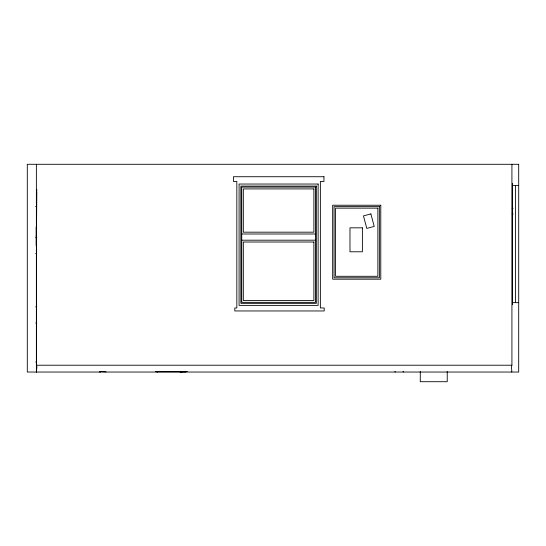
<?xml version="1.0" encoding="UTF-8"?>
<svg xmlns="http://www.w3.org/2000/svg" width="546" height="546" viewBox="0 0 546 546"><rect width="100%" height="100%" fill="white"/><g stroke="black" fill="none" stroke-linecap="round" stroke-linejoin="round"><path stroke-width="0.82" d="M36.541 227.095L36.807 192.11M104.45 371.389L104.102 372.038L103.774 371.573M185.067 372.038L185.476 371.628M103.576 371.505L102.027 371.546M36.923 190.547L36.698 191.428M511.923 164.291L511.923 365.219C510.763 366.584 512.052 369.492 511.759 372.038M100.539 371.58L100.437 372.038M512.401 185.401L518.7 185.401M35.688 206.456L36.377 206.456M512.162 208.169L513.144 208.169M512.162 213.977L513.144 213.977M241.735 234.002L315.465 234.002M35.688 237.264L36.377 237.264M241.735 240.192L315.465 240.192M35.688 253.453L36.377 253.453M512.401 302.655L518.7 302.655M35.688 306.804L36.377 306.804M35.688 322.993L36.377 322.993M35.688 361.978L36.377 361.978M511.923 365.219L36.377 365.219C37.538 366.584 36.254 369.492 36.541 372.038L36.541 245.85M157.644 371.71L180.187 371.71A53.365 53.365 0 0 0 184.043 371.573M155.357 371.485L157.603 372.038M36.377 189.578L36.869 189.715M101.297 371.649L100.935 371.485M105.521 371.533L106.04 372.038M99.406 371.628L99.816 372.038M515.554 185.401L515.554 302.655M512.401 183.354L512.401 304.702M447.229 371.485L447.229 381.709L420.27 381.709L420.27 371.485M403.187 371.28L403.187 372.038M395.079 371.28L395.079 372.038M36.377 164.291L36.377 372.038M36.159 226.904L36.159 245.454M187.292 371.567A53.679 53.679 0 0 1 180.187 372.038M370.877 213.916L363.452 215.902L366.803 228.405L374.228 226.419L370.877 213.916M518.7 164.291L27.3 164.291L27.3 372.038L518.7 372.038L518.7 164.291M323.962 176.727L233.449 176.727L233.449 181.449L236.827 181.449L236.827 307.971L234.8 307.971L234.8 310.961L324.194 310.961L324.194 307.971L320.372 307.971L320.372 181.449L323.962 181.449L323.962 176.727M318.127 184.036L239.08 184.036L239.08 305.385L318.127 305.385L318.127 184.036M316.346 186.084L240.861 186.084L240.861 303.337L316.346 303.337L316.346 186.084M315.465 187.094L241.735 187.094L241.735 302.334L315.465 302.334L315.465 187.094M313.882 188.916L243.325 188.916L243.325 232.18L313.882 232.18L313.882 188.916M380.78 205.228L332.678 205.228L332.678 279.19L380.78 279.19L380.78 205.228M379.374 206.634L334.077 206.634L334.077 277.791L379.374 277.791L379.374 206.634M377.873 208.135L335.578 208.135L335.578 276.29L377.873 276.29L377.873 208.135M362.387 227.832L349.979 227.832L349.979 251.781L362.387 251.781L362.387 227.832M313.882 242.015L243.325 242.015L243.325 300.512L313.882 300.512L313.882 242.015"/></g></svg>
